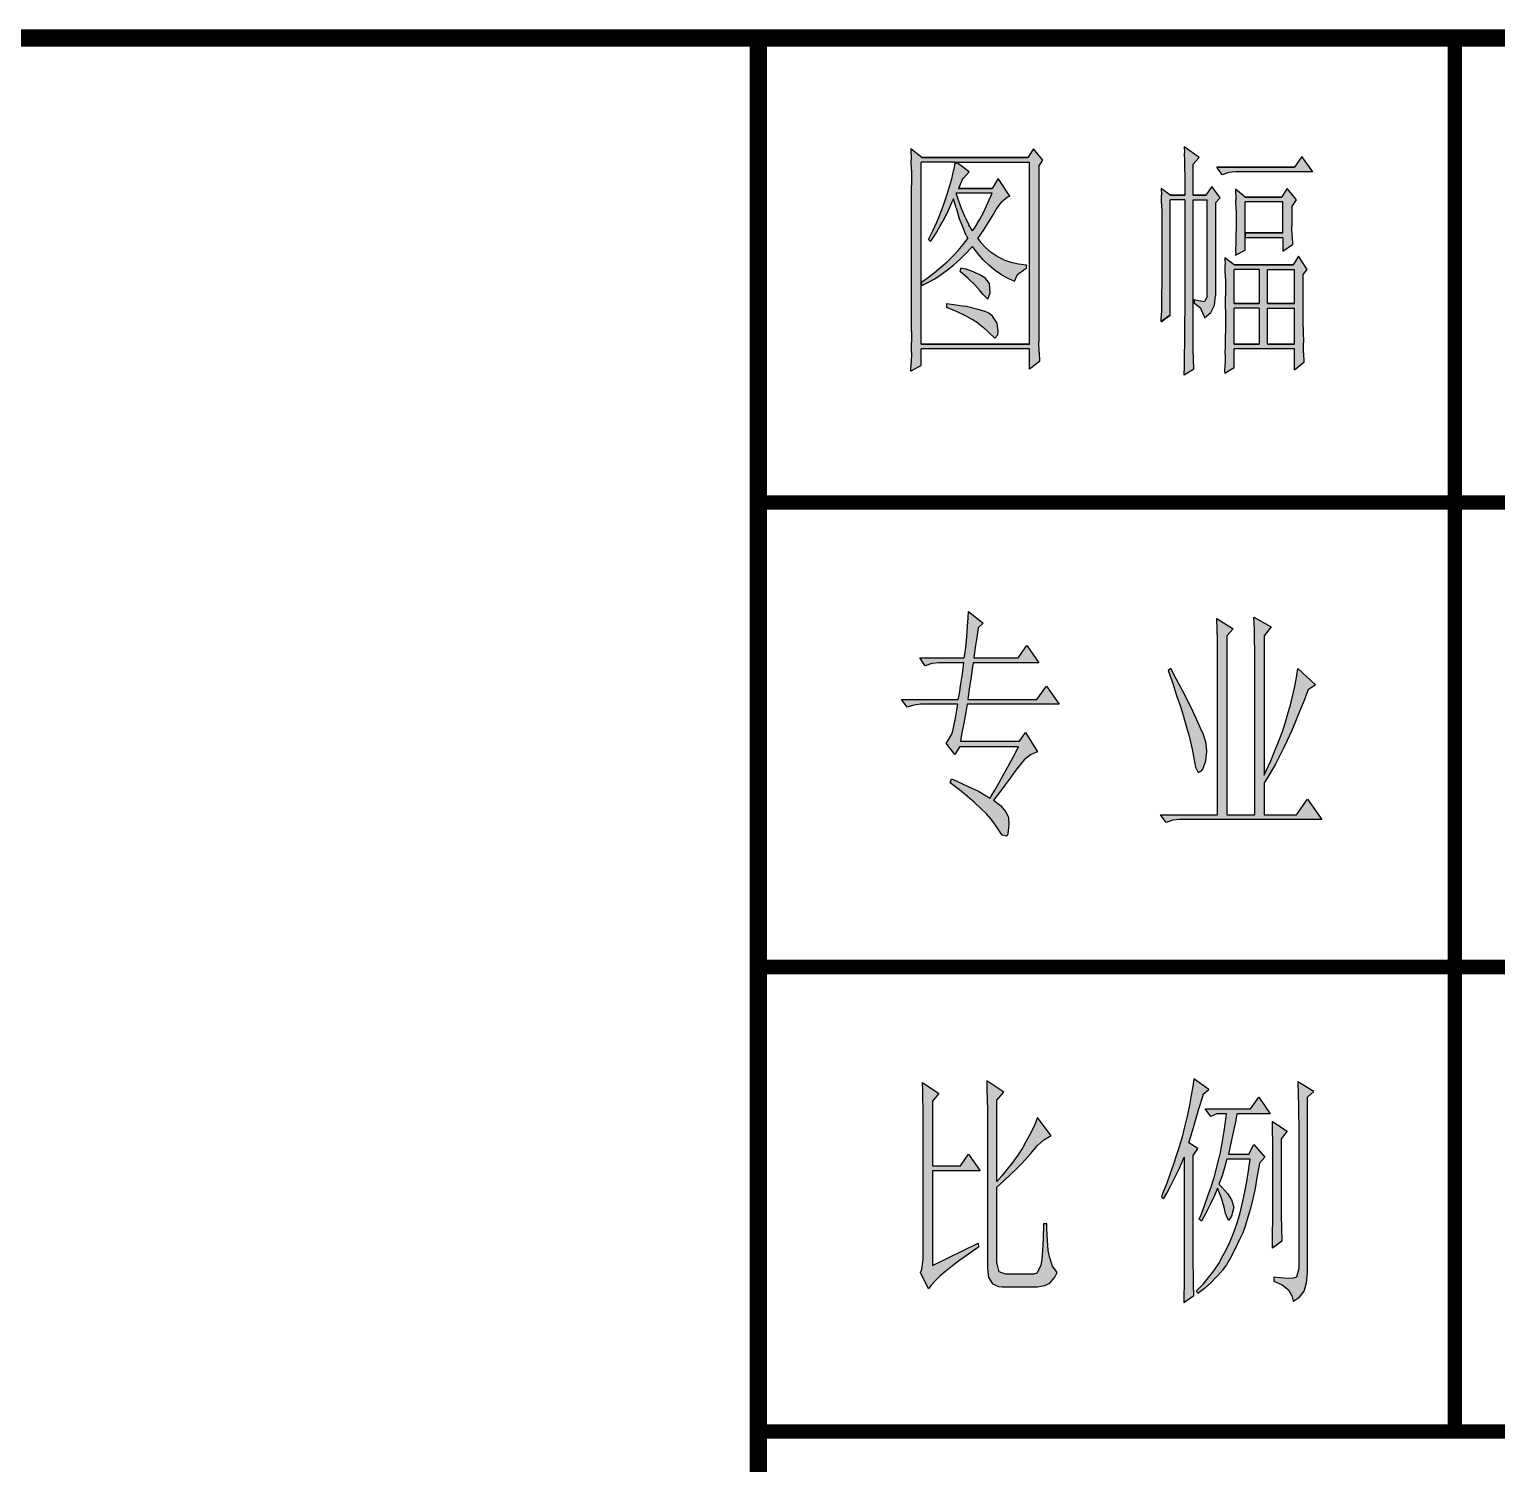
# Model space of a CAD drawing. Extents: x 289831 to 452838, y -95136 to -72949.
# Drawn here: x 451574 to 452206, y -93537 to -92920 of the extents above; entities that cross this region are included whole.
import ezdxf

# ---------------------------------------------------------------- set-up
doc = ezdxf.new("R2010")
doc.units = 0
doc.layers.get('0').update_dxf_attribs({"linetype": 'CONTINUOUS'})
doc.layers.add('1', color=7, linetype='CONTINUOUS')

msp = doc.modelspace()

# ---------------------------------------------------------------- hatches: boundary and pattern name
at = {"layer": '1'}
h = msp.add_hatch(color=2, dxfattribs=at)
h.paths.add_polyline_path([(452008.86, -92978.63), (452010.61, -92976.12), (452006.54, -92971.13), (452004.19, -92974.88), (451958.46, -92974.88), (451953.8, -92971.13), (451953.94, -92975.9), (451954.02, -92980.42), (451954.08, -92984.66), (451954.08, -92986.96), (451954.08, -93049.87), (451954.06, -93054.39), (451954, -93058.86), (451953.9, -93063.28), (451953.8, -93066.95), (451958.16, -93064.46), (451958.16, -93057.37), (452004.78, -93057.37), (452004.78, -93066.13), (452009.14, -93062.79), (452009, -93058.69), (452008.9, -93054.31), (452008.86, -93049.63), (452008.86, -93047.79)])
h.paths.add_polyline_path([(451958.16, -92976.96), (451972.73, -92976.96), (452004.78, -92976.96), (452004.78, -93055.29), (451958.16, -93055.29), (451958.16, -93030.29)], flags=16)
h.paths.add_polyline_path([(451960.71, -93026.84), (451963.76, -93024.54), (451966.64, -93022.2), (451969.33, -93019.81), (451971.83, -93017.39), (451974.15, -93014.92), (451976.29, -93012.42), (451978.27, -93009.87), (451977.64, -93008.5), (451975.95, -93004.51), (451974.46, -93000.56), (451973.2, -92996.64), (451972.14, -92992.79), (451971.75, -92993.73), (451970.02, -92997.58), (451968.2, -93001.23), (451966.29, -93004.71), (451964.31, -93008.01), (451962.23, -93011.13), (451961.36, -93010.3), (451961.4, -93010.24), (451963.19, -93006.55), (451964.88, -93002.78), (451966.45, -92998.97), (451967.9, -92995.07), (451969.24, -92991.12), (451969.96, -92988.88), (451971.38, -92984.05), (451972.3, -92980.08), (451972.69, -92977.21), (451973.65, -92977.21), (451978.84, -92981.12), (451976.52, -92983.62), (451975.91, -92984.58), (451974.2, -92988.21), (451988.75, -92988.21), (451991.37, -92984.03), (451996.33, -92991.55), (451995.35, -92992), (451992.82, -92994.1), (451990.5, -92997.38), (451989.21, -92999.56), (451987.3, -93002.63), (451985.12, -93006.08), (451982.63, -93009.87), (451983.73, -93011.34), (451985.89, -93013.74), (451988.3, -93015.82), (451990.91, -93017.55), (451993.74, -93018.96), (451996.81, -93020.02), (452000.1, -93020.73), (452003.62, -93021.12), (452003.62, -93022.79), (452002.46, -93023.26), (451999.65, -93025.34), (451998.36, -93028.21), (451995.76, -93027.05), (451992.86, -93025.44), (451990.11, -93023.56), (451987.48, -93021.38), (451984.96, -93018.94), (451982.57, -93016.23), (451980.31, -93013.21), (451979.86, -93013.7), (451977.39, -93016.33), (451974.87, -93018.81), (451972.26, -93021.14), (451969.57, -93023.3), (451966.82, -93025.27), (451964.01, -93027.11), (451961.11, -93028.78), (451958.41, -93030.16), (451958.41, -93028.44)], flags=0)
h.paths.add_polyline_path([(451975.05, -93024.03), (451975.36, -93022.38), (451977.11, -93022.89), (451980.68, -93024.11), (451983.49, -93025.31), (451985.55, -93026.54), (451987.56, -93029.17), (451987.89, -93033.2), (451986.95, -93035.87), (451984.98, -93034.04), (451983.49, -93032.14), (451981.29, -93029.78), (451978.47, -93027.07)], flags=0)
h.paths.add_polyline_path([(451969.24, -93037.79), (451973.18, -93038.32), (451977.01, -93038.95), (451980.33, -93039.64), (451983.14, -93040.35), (451985.46, -93041.13), (451987.3, -93041.96), (451988.91, -93043.27), (451990.88, -93046.24), (451991.37, -93049.87), (451991.21, -93051.28), (451989.89, -93052.66), (451987.3, -93050.3), (451986.79, -93049.69), (451985.08, -93048.1), (451982.88, -93046.45), (451980.21, -93044.76), (451977.03, -93043.02), (451973.38, -93041.27), (451969.24, -93039.46)], flags=0)
h.paths.add_polyline_path([(451980.31, -93006.55), (451978.7, -93003.9), (451977.09, -93000.6), (451975.48, -92996.64), (451973.85, -92992), (451973.32, -92990.29), (451988.75, -92990.29), (451986.95, -92994.48), (451985.14, -92998.31), (451983.28, -93001.78), (451981.41, -93004.9)], flags=0)
h = msp.add_hatch(color=2, dxfattribs=at)
h.paths.add_polyline_path([(452075.29, -92977.79), (452077.9, -92974.88), (452071.5, -92970.3), (452071.6, -92972.92), (452071.7, -92976.53), (452071.74, -92981.12), (452071.78, -92986.7), (452071.78, -92991.12), (452065.39, -92991.12), (452061.6, -92988.21), (452061.68, -92991.18), (452061.76, -92994.77), (452061.82, -92998.93), (452061.86, -93003.69), (452061.88, -93009.07), (452061.88, -93014.45), (452061.88, -93019.67), (452061.86, -93024.62), (452061.84, -93029.31), (452061.78, -93033.77), (452061.74, -93037.95), (452061.68, -93041.9), (452061.6, -93045.59), (452065.39, -93042.78), (452065.39, -92993.2), (452071.78, -92993.2), (452071.78, -93043.21), (452071.78, -93046.75), (452071.74, -93050.66), (452071.7, -93054.98), (452071.64, -93059.67), (452071.56, -93064.73), (452071.5, -93068.62), (452075.57, -93066.13), (452075.47, -93061.75), (452075.39, -93057.33), (452075.33, -93052.89), (452075.29, -93048.4), (452075.29, -93044.88), (452075.29, -92993.2), (452081.4, -92993.2), (452081.4, -93034.87), (452080.24, -93036.95), (452077.59, -93036.54), (452075.86, -93036.12), (452075.86, -93037.79), (452078.63, -93039.89), (452080.1, -93043.19), (452080.24, -93044.04), (452082.93, -93041.7), (452084.5, -93038.54), (452084.91, -93034.57), (452084.91, -92994.46), (452086.95, -92992.36), (452083.44, -92987.37), (452080.81, -92991.12), (452075.29, -92991.12)])
h.paths.add_polyline_path([(452122.2, -92974.45), (452118.98, -92979.04), (452085.48, -92979.04), (452087.82, -92982.38), (452090.72, -92981.4), (452093.65, -92981.12), (452126.84, -92981.12)])
h.paths.add_polyline_path([(452097.73, -92994.04), (452114.03, -92994.04), (452114.03, -93007.36), (452097.73, -93007.36), (452097.73, -93009.46), (452114.03, -93009.46), (452114.03, -93015.29), (452118.12, -93012.38), (452117.98, -93009.01), (452117.88, -93004.84), (452117.84, -92999.84), (452117.82, -92996.11), (452119.86, -92993.2), (452115.78, -92988.21), (452113.46, -92991.96), (452097.73, -92991.96), (452093.65, -92988.61), (452093.79, -92993.16), (452093.89, -92997.6), (452093.93, -93001.96), (452093.93, -93002.37), (452093.91, -93006.73), (452093.83, -93011.15), (452093.69, -93015.66), (452093.65, -93016.96), (452097.73, -93014.88), (452097.73, -93009.46), (452097.73, -93007.36)])
h.paths.add_polyline_path([(452122.77, -93025.29), (452124.52, -93023.2), (452120.73, -93017.37), (452118.41, -93021.12), (452093.06, -93021.12), (452088.98, -93018.2), (452089.09, -93021.2), (452089.17, -93024.91), (452089.23, -93029.33), (452089.25, -93034.44), (452089.27, -93040.29), (452089.27, -93040.7), (452089.27, -93045.9), (452089.25, -93050.79), (452089.21, -93055.39), (452089.15, -93059.69), (452089.06, -93063.73), (452088.98, -93067.46), (452088.98, -93067.78), (452093.06, -93065.3), (452093.06, -93057.37), (452118.98, -93057.37), (452118.98, -93066.54), (452123.08, -93063.2), (452122.93, -93059.02), (452122.83, -93054.62), (452122.79, -93050.03), (452122.77, -93047.79)])
h.paths.add_polyline_path([(452093.06, -93023.2), (452103.84, -93023.2), (452103.84, -93037.79), (452093.06, -93037.79)], flags=16)
h.paths.add_polyline_path([(452093.06, -93039.86), (452103.84, -93039.86), (452103.84, -93055.29), (452093.06, -93055.29)], flags=16)
h.paths.add_polyline_path([(452107.34, -93023.2), (452118.98, -93023.2), (452118.98, -93037.79), (452107.34, -93037.79)], flags=16)
h.paths.add_polyline_path([(452107.34, -93039.86), (452118.98, -93039.86), (452118.98, -93055.29), (452107.34, -93055.29)], flags=16)
h = msp.add_hatch(color=2, dxfattribs=at)
h.paths.add_polyline_path([(451976.54, -93218.44), (451977.37, -93213.81), (451977.96, -93210.37), (452017.69, -93210.37), (452012.12, -93202.55), (452007.97, -93208.36), (451978.32, -93208.36), (451978.91, -93203.85), (451979.62, -93199.46), (451980.22, -93195.2), (451980.57, -93192.47), (452008.91, -93192.47), (452003.7, -93185), (451999.9, -93190.45), (451980.93, -93190.45), (451981.52, -93185.95), (451982.11, -93181.56), (451982.71, -93177.53), (451984.96, -93175.39), (451978.56, -93170.41), (451978.44, -93173.14), (451978.2, -93176.81), (451977.84, -93181.44), (451977.25, -93187.01), (451976.78, -93190.45), (451957.57, -93190.45), (451959.94, -93193.77), (451962.78, -93192.82), (451965.75, -93192.47), (451976.54, -93192.47), (451975.95, -93197.21), (451975.24, -93201.6), (451974.64, -93205.75), (451974.17, -93208.36), (451949.74, -93208.36), (451952.11, -93211.68), (451954.96, -93210.73), (451957.92, -93210.37), (451973.93, -93210.37), (451972.98, -93216.42), (451972.15, -93220.57), (451971.56, -93222.94), (451969.54, -93226.38), (451968.95, -93227.09), (451972.75, -93232.07), (451974.76, -93228.75), (452000.14, -93228.75), (451997.77, -93233.14), (451995.51, -93237.29), (451993.5, -93240.97), (451991.6, -93244.29), (451989.94, -93247.37), (451988.4, -93249.98), (451987.92, -93250.81), (451985.43, -93249.39), (451982.83, -93247.85), (451976.9, -93245), (451973.58, -93243.46), (451971.32, -93242.51), (451970.73, -93244.17), (451974.64, -93247.25), (451978.08, -93250.1), (451981.17, -93252.71), (451983.89, -93255.2), (451986.26, -93257.57), (451988.16, -93259.71), (451989.7, -93261.6), (451990.53, -93262.91), (451993.14, -93266.7), (451995.04, -93267.18), (451995.51, -93266.23), (451995.99, -93262.08), (451995.75, -93259.11), (451994.68, -93256.74), (451992.31, -93254.01), (451989.35, -93251.64), (451991.96, -93248.32), (451994.33, -93245.12), (451996.58, -93242.15), (451998.6, -93239.31), (451999.9, -93237.53), (452002.51, -93234.33), (452005.24, -93232.19), (452007.85, -93231.01), (452008.32, -93230.89), (452003.1, -93222.47), (452000.49, -93226.26), (451975.12, -93226.26), (451975.71, -93222.59)])
h.paths.add_polyline_path([(452080.42, -93225.32), (452079.59, -93223.06), (452078.4, -93220.34), (452076.98, -93217.13), (452075.2, -93213.34), (452073.19, -93209.19), (452070.7, -93204.44), (452067.97, -93199.35), (452065.72, -93194.96), (452064.53, -93195.79), (452066.55, -93201.36), (452068.21, -93206.58), (452069.87, -93211.32), (452071.17, -93215.71), (452072.36, -93219.74), (452073.42, -93223.54), (452074.97, -93229.7), (452075.32, -93232.07), (452076.39, -93237.41), (452077.57, -93239.78), (452079, -93239.07), (452079.47, -93238.36), (452080.78, -93234.8), (452081.25, -93230.65), (452080.89, -93227.09)], flags=17)
h.paths.add_polyline_path([(452105.92, -93180.85), (452108.88, -93177.05), (452101.53, -93172.9), (452101.77, -93178.24), (452101.77, -93182.86), (452101.88, -93186.78), (452101.88, -93257.93), (452089.91, -93257.93), (452089.91, -93180.85), (452092.52, -93177.88), (452085.52, -93173.38), (452085.64, -93178.12), (452085.76, -93182.63), (452085.88, -93186.78), (452085.88, -93257.93), (452061.33, -93257.93), (452063.7, -93261.25), (452066.55, -93260.3), (452069.51, -93260.06), (452130.7, -93260.06), (452124.65, -93251.29), (452119.91, -93257.93), (452105.92, -93257.93), (452105.92, -93244.17), (452107.46, -93241.8), (452109.12, -93239.07), (452110.78, -93236.23), (452112.44, -93233.02), (452114.1, -93229.58), (452115.88, -93225.91), (452117.66, -93222), (452119.43, -93217.84), (452121.21, -93213.46), (452123.11, -93208.71), (452124.89, -93204.21), (452128.09, -93202.07), (452120.5, -93194.96), (452119.91, -93198.87), (452119.2, -93202.78), (452117.3, -93210.61), (452116.11, -93214.52), (452114.93, -93218.56), (452113.62, -93222.59), (452112.08, -93226.62), (452110.42, -93230.65), (452108.76, -93234.8), (452105.92, -93240.85)])
h = msp.add_hatch(color=2, dxfattribs=at)
h.paths.add_polyline_path([(451968.83, -93454.42), (451971.68, -93452.17), (451974.88, -93449.68), (451978.56, -93447.19), (451982.47, -93444.46), (451982.94, -93444.22), (451982.71, -93442.44), (451963.14, -93452.05), (451963.14, -93411.26), (451983.54, -93411.26), (451978.56, -93404.14), (451975.12, -93409.12), (451963.14, -93409.12), (451963.14, -93381.25), (451965.75, -93377.93), (451958.75, -93373.31), (451958.87, -93376.51), (451958.87, -93380.19), (451958.99, -93384.22), (451958.99, -93393.94), (451959.11, -93399.63), (451959.11, -93449.2), (451958.52, -93453.71), (451957.92, -93455.01), (451961.36, -93462.13), (451962.67, -93460.35), (451964.33, -93458.57), (451966.34, -93456.56)])
h.paths.add_polyline_path([(452015.79, -93457.03), (452016.74, -93455.01), (452014.72, -93452.4), (452013.54, -93448.73), (452012.95, -93445.53), (452012.59, -93441.26), (452012.35, -93436.16), (452012.35, -93434.14), (452010.93, -93434.14), (452010.69, -93440.55), (452010.46, -93445.53), (452010.22, -93449.44), (452009.74, -93451.93), (452009.74, -93452.05), (452007.97, -93455.37), (452006.54, -93455.84), (451994.57, -93455.84), (451991.84, -93454.78), (451990.89, -93451.34), (451990.77, -93450.86), (451990.77, -93418.37), (451993.85, -93415.64), (451996.7, -93412.92), (451999.31, -93410.43), (452001.68, -93407.94), (452003.93, -93405.45), (452005.36, -93403.79), (452008.32, -93400.35), (452011.05, -93397.86), (452013.42, -93396.55), (452014.13, -93396.2), (452008.32, -93388.37), (452007.13, -93391.33), (452005.47, -93394.89), (452003.34, -93398.8), (452001.92, -93401.29), (451999.78, -93404.5), (451997.65, -93407.58), (451995.28, -93410.54), (451992.9, -93413.39), (451990.77, -93415.88), (451990.77, -93380.78), (451993.73, -93377.46), (451986.5, -93372.48), (451986.5, -93376.39), (451986.62, -93380.54), (451986.74, -93385.05), (451986.74, -93453.35), (451987.21, -93457.27), (451988.87, -93459.88), (451991.48, -93461.06), (451993.14, -93461.3), (452008.32, -93461.3), (452011.52, -93460.71), (452013.54, -93459.64)])
h.paths.add_polyline_path([(452075.32, -93451.46), (452075.32, -93404.62), (452077.34, -93401.65), (452073.54, -93399.16), (452074.25, -93396.79), (452075.2, -93393.59), (452076.39, -93389.56), (452077.81, -93384.57), (452079.59, -93378.88), (452079.71, -93378.29), (452082.08, -93376.27), (452075.68, -93371.65), (452075.2, -93374.97), (452074.49, -93378.76), (452073.78, -93383.03), (452072.71, -93387.78), (452071.53, -93392.88), (452070.58, -93396.67), (452069.39, -93400.46), (452068.21, -93404.38), (452066.9, -93408.41), (452065.48, -93412.44), (452063.94, -93416.59), (452062.28, -93420.74), (452061.68, -93422.52), (452062.51, -93423.35), (452064.06, -93420.86), (452065.6, -93417.9), (452067.49, -93414.22), (452069.39, -93410.07), (452071.53, -93405.45), (452071.53, -93455.25), (452071.41, -93459.99), (452071.29, -93465.45), (452071.29, -93467.94), (452075.68, -93464.97), (452075.44, -93460.23), (452075.44, -93455.73)])
h.paths.add_polyline_path([(452094.22, -93386.71), (452108.52, -93386.71), (452103.66, -93379.59), (452100.11, -93384.57), (452080.54, -93384.57), (452082.91, -93387.89), (452085.52, -93386.71), (452089.67, -93386.71), (452089.31, -93390.15), (452088.72, -93394.18), (452088.01, -93398.57), (452087.06, -93403.43), (452086.47, -93406.28), (452084.33, -93414.1), (452083.15, -93418.13), (452081.72, -93422.05), (452080.3, -93426.2), (452078.76, -93430.23), (452077.93, -93432.13), (452078.88, -93432.96), (452081.01, -93429.16), (452082.79, -93425.49), (452084.57, -93421.93), (452085.88, -93418.73), (452087.54, -93423), (452088.72, -93426.91), (452089.31, -93429.64), (452090.5, -93432.6), (452091.92, -93430.82), (452092.87, -93426.91), (452091.92, -93423.71), (452090.14, -93420.98), (452087.54, -93418.13), (452086.47, -93417.07), (452087.77, -93413.39), (452088.96, -93409.36), (452089.91, -93406.28), (452099.87, -93406.28), (452099.16, -93411.26), (452098.44, -93415.88), (452097.61, -93420.27), (452096.78, -93424.3), (452095.95, -93428.09), (452095.48, -93429.99), (452094.18, -93434.14), (452092.75, -93438.17), (452091.09, -93441.97), (452089.43, -93445.53), (452088.13, -93447.9), (452086.35, -93451.22), (452084.21, -93454.3), (452081.96, -93457.27), (452079.59, -93460.11), (452076.74, -93462.96), (452077.34, -93464.14), (452080.3, -93461.89), (452082.91, -93459.52), (452085.4, -93456.91), (452087.65, -93454.42), (452087.89, -93454.18), (452089.67, -93451.69), (452091.45, -93448.73), (452093.35, -93445.17), (452095.36, -93440.9), (452096.67, -93437.94), (452097.85, -93434.74), (452098.92, -93431.3), (452099.99, -93427.5), (452101.05, -93423.35), (452102, -93418.85), (452102.83, -93414.1), (452103.78, -93409), (452103.9, -93407.94), (452106.27, -93405.45), (452101.53, -93399.99), (452099.28, -93404.14), (452090.5, -93404.14), (452091.69, -93398.69), (452092.75, -93394.06), (452093.58, -93390.15)])
h.paths.add_polyline_path([(452113.27, -93397.5), (452115.88, -93394.18), (452109.47, -93390.03), (452109.59, -93394.18), (452109.71, -93398.57), (452109.71, -93432.84), (452109.59, -93437.82), (452109.47, -93443.75), (452109.47, -93444.58), (452113.51, -93441.61), (452113.39, -93435.57), (452113.27, -93430.59)])
h.paths.add_polyline_path([(452124.65, -93379.59), (452127.26, -93377.1), (452120.5, -93372.95), (452120.62, -93378.29), (452120.74, -93383.03), (452120.74, -93387.3), (452120.86, -93390.98), (452120.86, -93453.35), (452119.79, -93457.03), (452118.49, -93457.5), (452116.23, -93457.62), (452113.03, -93457.39), (452110.07, -93457.03), (452110.07, -93458.81), (452113.62, -93460.35), (452116.35, -93462.48), (452117.89, -93465.09), (452118.49, -93467.46), (452121.09, -93465.69), (452123.11, -93463.08), (452124.18, -93459.52), (452124.65, -93455.13)])

# ---------------------------------------------------------------- linework, layer by layer
at = {"color": 2}
for p, q in [((451958.46, -92974.88), (451953.8, -92971.13)), ((451953.8, -92971.13), (451953.94, -92975.9)), ((451954.02, -92980.42), (451953.94, -92975.9)), ((452004.19, -92974.88), (451958.46, -92974.88)), ((452004.19, -92974.88), (451958.46, -92974.88)), ((451958.46, -92974.88), (452004.19, -92974.88)), ((451958.46, -92974.88), (451958.46, -92974.88)), ((452006.54, -92971.13), (452004.19, -92974.88)), ((452010.61, -92976.12), (452006.54, -92971.13)), ((452077.9, -92974.88), (452071.5, -92970.3)), ((452071.5, -92970.3), (452071.6, -92972.92)), ((452071.7, -92976.53), (452071.6, -92972.92)), ((452075.29, -92977.79), (452077.9, -92974.88)), ((452122.2, -92974.45), (452118.98, -92979.04)), ((452126.84, -92981.12), (452122.2, -92974.45)), ((451954.02, -92980.42), (451954.08, -92984.66)), ((451958.16, -93030.29), (451958.16, -92976.96)), ((451972.73, -92976.96), (451958.16, -92976.96)), ((451971.38, -92984.05), (451972.3, -92980.08)), ((451972.69, -92977.21), (451972.3, -92980.08)), ((451972.69, -92977.21), (451973.65, -92977.21)), ((451972.73, -92976.96), (452004.78, -92976.96)), ((451978.84, -92981.12), (451973.65, -92977.21)), ((451978.84, -92981.12), (451976.52, -92983.62)), ((452004.78, -93055.29), (452004.78, -92976.96)), ((452008.86, -92978.63), (452010.61, -92976.12)), ((452008.86, -92978.63), (452008.86, -93047.79)), ((452071.74, -92981.12), (452071.7, -92976.53)), ((452071.74, -92981.12), (452071.78, -92986.7)), ((452075.29, -92991.12), (452075.29, -92977.79)), ((452087.82, -92982.38), (452085.48, -92979.04)), ((452118.98, -92979.04), (452085.48, -92979.04)), ((452118.98, -92979.04), (452085.48, -92979.04)), ((452085.48, -92979.04), (452118.98, -92979.04)), ((452085.48, -92979.04), (452085.48, -92979.04)), ((452090.72, -92981.4), (452087.82, -92982.38)), ((452093.65, -92981.12), (452090.72, -92981.4)), ((452126.84, -92981.12), (452093.65, -92981.12)), ((451954.08, -92984.66), (451954.08, -92986.96)), ((451954.08, -93049.87), (451954.08, -92986.96)), ((451969.96, -92988.88), (451971.38, -92984.05)), ((451975.91, -92984.58), (451974.2, -92988.21)), ((451988.75, -92988.21), (451974.2, -92988.21)), ((451988.75, -92988.21), (451974.2, -92988.21)), ((451974.2, -92988.21), (451988.75, -92988.21)), ((451974.2, -92988.21), (451974.2, -92988.21)), ((451975.91, -92984.58), (451976.52, -92983.62)), ((451991.37, -92984.03), (451988.75, -92988.21)), ((451996.33, -92991.55), (451991.37, -92984.03)), ((452061.6, -92988.21), (452061.68, -92991.18)), ((452065.39, -92991.12), (452061.6, -92988.21)), ((452071.78, -92986.7), (452071.78, -92991.12)), ((452083.44, -92987.37), (452080.81, -92991.12)), ((452086.95, -92992.36), (452083.44, -92987.37)), ((452093.65, -92988.61), (452093.79, -92993.16)), ((452097.73, -92991.96), (452093.65, -92988.61)), ((452115.78, -92988.21), (452113.46, -92991.96)), ((452119.86, -92993.2), (452115.78, -92988.21)), ((451966.45, -92998.97), (451967.9, -92995.07)), ((451967.9, -92995.07), (451969.24, -92991.12)), ((451969.24, -92991.12), (451969.96, -92988.88)), ((451970.02, -92997.58), (451971.75, -92993.73)), ((451972.14, -92992.79), (451971.75, -92993.73)), ((451973.2, -92996.64), (451972.14, -92992.79)), ((451988.75, -92990.29), (451973.32, -92990.29)), ((451973.85, -92992), (451973.32, -92990.29)), ((451975.48, -92996.64), (451973.85, -92992)), ((451985.14, -92998.31), (451986.95, -92994.48)), ((451986.95, -92994.48), (451988.75, -92990.29)), ((451990.5, -92997.38), (451992.82, -92994.1)), ((451995.35, -92992), (451992.82, -92994.1)), ((451996.33, -92991.55), (451995.35, -92992)), ((452061.76, -92994.77), (452061.68, -92991.18)), ((452061.76, -92994.77), (452061.82, -92998.93)), ((452071.78, -92991.12), (452065.39, -92991.12)), ((452071.78, -92991.12), (452065.39, -92991.12)), ((452065.39, -92991.12), (452071.78, -92991.12)), ((452065.39, -92991.12), (452065.39, -92991.12)), ((452071.78, -92993.2), (452065.39, -92993.2)), ((452065.39, -93042.78), (452065.39, -92993.2)), ((452071.78, -92993.2), (452071.78, -93043.21)), ((452075.29, -92991.12), (452080.81, -92991.12)), ((452080.81, -92991.12), (452075.29, -92991.12)), ((452080.81, -92991.12), (452075.29, -92991.12)), ((452075.29, -93044.88), (452075.29, -92993.2)), ((452075.29, -92993.2), (452081.4, -92993.2)), ((452081.4, -93034.87), (452081.4, -92993.2)), ((452084.91, -92994.46), (452086.95, -92992.36)), ((452084.91, -92994.46), (452084.91, -93034.46)), ((452093.89, -92997.6), (452093.79, -92993.16)), ((452113.46, -92991.96), (452097.73, -92991.96)), ((452113.46, -92991.96), (452097.73, -92991.96)), ((452097.73, -92991.96), (452113.46, -92991.96)), ((452097.73, -92991.96), (452097.73, -92991.96)), ((452114.03, -92994.04), (452097.73, -92994.04)), ((452097.73, -93007.36), (452097.73, -92994.04)), ((452114.03, -93007.36), (452114.03, -92994.04)), ((452117.82, -92996.11), (452119.86, -92993.2)), ((451964.88, -93002.78), (451966.45, -92998.97)), ((451966.29, -93004.71), (451968.2, -93001.23)), ((451968.2, -93001.23), (451970.02, -92997.58)), ((451973.2, -92996.64), (451974.46, -93000.56)), ((451975.95, -93004.51), (451974.46, -93000.56)), ((451977.09, -93000.6), (451975.48, -92996.64)), ((451977.09, -93000.6), (451978.7, -93003.9)), ((451983.28, -93001.78), (451985.14, -92998.31)), ((451987.3, -93002.63), (451989.21, -92999.56)), ((451989.21, -92999.56), (451990.5, -92997.38)), ((452061.82, -92998.93), (452061.86, -93003.69)), ((452093.89, -92997.6), (452093.93, -93001.96)), ((452117.82, -92996.11), (452117.84, -92999.84)), ((452117.84, -92999.84), (452117.88, -93004.84)), ((451961.4, -93010.24), (451963.19, -93006.55)), ((451963.19, -93006.55), (451964.88, -93002.78)), ((451964.31, -93008.01), (451966.29, -93004.71)), ((451977.64, -93008.5), (451975.95, -93004.51)), ((451980.31, -93006.55), (451978.7, -93003.9)), ((451980.31, -93006.55), (451981.41, -93004.9)), ((451981.41, -93004.9), (451983.28, -93001.78)), ((451982.63, -93009.87), (451985.12, -93006.08)), ((451985.12, -93006.08), (451987.3, -93002.63)), ((452061.86, -93003.69), (452061.88, -93009.07)), ((452093.83, -93011.15), (452093.91, -93006.73)), ((452093.93, -93002.37), (452093.91, -93006.73)), ((452093.93, -93001.96), (452093.93, -93002.37)), ((452097.73, -93007.36), (452097.73, -93009.46)), ((452097.73, -93009.46), (452097.73, -93007.36)), ((452114.03, -93007.36), (452097.73, -93007.36)), ((452114.03, -93007.36), (452097.73, -93007.36)), ((452097.73, -93007.36), (452114.03, -93007.36)), ((452097.73, -93007.36), (452097.73, -93007.36)), ((452117.98, -93009.01), (452117.88, -93004.84)), ((451961.4, -93010.24), (451961.36, -93010.3)), ((451961.36, -93010.3), (451962.23, -93011.13)), ((451962.23, -93011.13), (451964.31, -93008.01)), ((451974.15, -93014.92), (451976.29, -93012.42)), ((451976.29, -93012.42), (451978.27, -93009.87)), ((451977.39, -93016.33), (451979.86, -93013.7)), ((451977.64, -93008.5), (451978.27, -93009.87)), ((451980.31, -93013.21), (451979.86, -93013.7)), ((451982.57, -93016.23), (451980.31, -93013.21)), ((451982.63, -93009.87), (451983.73, -93011.34)), ((451985.89, -93013.74), (451983.73, -93011.34)), ((451985.89, -93013.74), (451988.3, -93015.82)), ((452061.88, -93009.07), (452061.88, -93014.45)), ((452093.69, -93015.66), (452093.83, -93011.15)), ((452114.03, -93009.46), (452097.73, -93009.46)), ((452097.73, -93014.88), (452097.73, -93009.46)), ((452114.03, -93009.46), (452114.03, -93015.29)), ((452114.03, -93015.29), (452118.12, -93012.38)), ((452117.98, -93009.01), (452118.12, -93012.38)), ((451966.64, -93022.2), (451969.33, -93019.81)), ((451969.33, -93019.81), (451971.83, -93017.39)), ((451971.83, -93017.39), (451974.15, -93014.92)), ((451972.26, -93021.14), (451974.87, -93018.81)), ((451974.87, -93018.81), (451977.39, -93016.33)), ((451984.96, -93018.94), (451982.57, -93016.23)), ((451987.48, -93021.38), (451984.96, -93018.94)), ((451990.91, -93017.55), (451988.3, -93015.82)), ((451993.74, -93018.96), (451990.91, -93017.55)), ((451993.74, -93018.96), (451996.81, -93020.02)), ((451996.81, -93020.02), (452000.1, -93020.73)), ((452061.88, -93019.67), (452061.86, -93024.62)), ((452061.88, -93014.45), (452061.88, -93019.67)), ((452088.98, -93018.2), (452089.09, -93021.2)), ((452093.06, -93021.12), (452088.98, -93018.2)), ((452093.65, -93016.96), (452097.73, -93014.88)), ((452093.69, -93015.66), (452093.65, -93016.96)), ((452120.73, -93017.37), (452118.41, -93021.12)), ((452124.52, -93023.2), (452120.73, -93017.37)), ((451960.71, -93026.84), (451963.76, -93024.54)), ((451963.76, -93024.54), (451966.64, -93022.2)), ((451964.01, -93027.11), (451966.82, -93025.27)), ((451966.82, -93025.27), (451969.57, -93023.3)), ((451969.57, -93023.3), (451972.26, -93021.14)), ((451975.05, -93024.03), (451975.36, -93022.38)), ((451978.47, -93027.07), (451975.05, -93024.03)), ((451975.36, -93022.38), (451977.11, -93022.89)), ((451980.68, -93024.11), (451977.11, -93022.89)), ((451980.68, -93024.11), (451983.49, -93025.31)), ((451983.49, -93025.31), (451985.55, -93026.54)), ((451987.56, -93029.17), (451985.55, -93026.54)), ((451990.11, -93023.56), (451987.48, -93021.38)), ((451992.86, -93025.44), (451990.11, -93023.56)), ((451992.86, -93025.44), (451995.76, -93027.05)), ((451998.36, -93028.21), (451999.65, -93025.34)), ((451999.65, -93025.34), (452002.46, -93023.26)), ((452000.1, -93020.73), (452003.62, -93021.12)), ((452003.62, -93022.79), (452002.46, -93023.26)), ((452003.62, -93022.79), (452003.62, -93021.12)), ((452061.86, -93024.62), (452061.84, -93029.31)), ((452089.17, -93024.91), (452089.09, -93021.2)), ((452089.17, -93024.91), (452089.23, -93029.33)), ((452118.41, -93021.12), (452093.06, -93021.12)), ((452118.41, -93021.12), (452093.06, -93021.12)), ((452093.06, -93021.12), (452118.41, -93021.12)), ((452093.06, -93021.12), (452093.06, -93021.12)), ((452103.84, -93023.2), (452093.06, -93023.2)), ((452093.06, -93037.79), (452093.06, -93023.2)), ((452103.84, -93023.2), (452103.84, -93037.79)), ((452107.34, -93023.2), (452118.98, -93023.2)), ((452107.34, -93037.79), (452107.34, -93023.2)), ((452118.98, -93037.79), (452118.98, -93023.2)), ((452122.77, -93025.29), (452124.52, -93023.2)), ((452122.77, -93047.79), (452122.77, -93025.29)), ((451958.16, -93055.29), (451958.16, -93030.29)), ((451958.41, -93028.44), (451960.71, -93026.84)), ((451958.41, -93030.16), (451958.41, -93028.44)), ((451961.11, -93028.78), (451958.41, -93030.16)), ((451961.11, -93028.78), (451964.01, -93027.11)), ((451981.29, -93029.78), (451978.47, -93027.07)), ((451981.29, -93029.78), (451983.49, -93032.14)), ((451984.98, -93034.04), (451983.49, -93032.14)), ((451987.89, -93033.2), (451987.56, -93029.17)), ((451995.76, -93027.05), (451998.36, -93028.21)), ((452061.84, -93029.31), (452061.78, -93033.77)), ((452089.23, -93029.33), (452089.25, -93034.44)), ((451969.24, -93039.46), (451969.24, -93037.79)), ((451969.24, -93037.79), (451973.18, -93038.32)), ((451973.18, -93038.32), (451977.01, -93038.95)), ((451980.33, -93039.64), (451977.01, -93038.95)), ((451984.98, -93034.04), (451986.95, -93035.87)), ((451986.95, -93035.87), (451987.89, -93033.2)), ((452061.74, -93037.95), (452061.68, -93041.9)), ((452061.78, -93033.77), (452061.74, -93037.95)), ((452075.86, -93037.79), (452075.86, -93036.12)), ((452075.86, -93036.12), (452077.59, -93036.54)), ((452078.63, -93039.89), (452075.86, -93037.79)), ((452077.59, -93036.54), (452080.24, -93036.95)), ((452081.4, -93034.87), (452080.24, -93036.95)), ((452082.93, -93041.7), (452084.5, -93038.54)), ((452084.5, -93038.54), (452084.91, -93034.57)), ((452084.91, -93034.46), (452084.91, -93034.57)), ((452089.27, -93040.29), (452089.25, -93034.44)), ((452103.84, -93037.79), (452093.06, -93037.79)), ((452103.84, -93037.79), (452093.06, -93037.79)), ((452093.06, -93037.79), (452103.84, -93037.79)), ((452093.06, -93037.79), (452093.06, -93037.79)), ((452107.34, -93037.79), (452118.98, -93037.79)), ((452118.98, -93037.79), (452107.34, -93037.79)), ((452118.98, -93037.79), (452107.34, -93037.79)), ((451973.38, -93041.27), (451969.24, -93039.46)), ((451977.03, -93043.02), (451973.38, -93041.27)), ((451980.21, -93044.76), (451977.03, -93043.02)), ((451982.88, -93046.45), (451980.21, -93044.76)), ((451980.33, -93039.64), (451983.14, -93040.35)), ((451983.14, -93040.35), (451985.46, -93041.13)), ((451987.3, -93041.96), (451985.46, -93041.13)), ((451988.91, -93043.27), (451987.3, -93041.96)), ((451990.88, -93046.24), (451988.91, -93043.27)), ((452061.6, -93045.59), (452061.68, -93041.9)), ((452065.39, -93042.78), (452061.6, -93045.59)), ((452061.6, -93045.71), (452065.39, -93042.78)), ((452065.39, -93042.78), (452061.6, -93045.59)), ((452061.6, -93045.59), (452061.6, -93045.71)), ((452071.78, -93046.75), (452071.78, -93043.21)), ((452075.29, -93048.4), (452075.29, -93044.88)), ((452080.1, -93043.19), (452078.63, -93039.89)), ((452080.1, -93043.19), (452080.24, -93044.04)), ((452080.24, -93044.04), (452082.93, -93041.7)), ((452089.27, -93040.29), (452089.27, -93040.7)), ((452089.27, -93040.7), (452089.27, -93045.9)), ((452093.06, -93055.29), (452093.06, -93039.86)), ((452103.84, -93039.86), (452093.06, -93039.86)), ((452103.84, -93039.86), (452103.84, -93055.29)), ((452107.34, -93055.29), (452107.34, -93039.86)), ((452107.34, -93039.86), (452118.98, -93039.86)), ((452118.98, -93055.29), (452118.98, -93039.86)), ((451954.08, -93049.87), (451954.06, -93054.39)), ((451982.88, -93046.45), (451985.08, -93048.1)), ((451985.08, -93048.1), (451986.79, -93049.69)), ((451987.3, -93050.3), (451986.79, -93049.69)), ((451989.89, -93052.66), (451987.3, -93050.3)), ((451991.21, -93051.28), (451989.89, -93052.66)), ((451991.37, -93049.87), (451990.88, -93046.24)), ((451991.21, -93051.28), (451991.37, -93049.87)), ((452008.86, -93047.79), (452008.86, -93049.63)), ((452008.86, -93049.63), (452008.9, -93054.31)), ((452071.7, -93054.98), (452071.74, -93050.66)), ((452071.74, -93050.66), (452071.78, -93046.75)), ((452075.33, -93052.89), (452075.29, -93048.4)), ((452089.21, -93055.39), (452089.25, -93050.79)), ((452089.27, -93045.9), (452089.25, -93050.79)), ((452122.77, -93047.79), (452122.79, -93050.03)), ((452122.79, -93050.03), (452122.83, -93054.62)), ((451954, -93058.86), (451954.06, -93054.39)), ((452004.78, -93055.29), (451958.16, -93055.29)), ((452004.78, -93055.29), (451958.16, -93055.29)), ((451958.16, -93055.29), (452004.78, -93055.29)), ((451958.16, -93055.29), (451958.16, -93055.29)), ((452004.78, -93057.37), (451958.16, -93057.37)), ((451958.16, -93064.46), (451958.16, -93057.37)), ((452004.78, -93066.13), (452004.78, -93057.37)), ((452009, -93058.69), (452008.9, -93054.31)), ((452071.64, -93059.67), (452071.7, -93054.98)), ((452075.39, -93057.33), (452075.33, -93052.89)), ((452075.47, -93061.75), (452075.39, -93057.33)), ((452089.15, -93059.69), (452089.21, -93055.39)), ((452103.84, -93055.29), (452093.06, -93055.29)), ((452103.84, -93055.29), (452093.06, -93055.29)), ((452093.06, -93055.29), (452103.84, -93055.29)), ((452093.06, -93055.29), (452093.06, -93055.29)), ((452118.98, -93057.37), (452093.06, -93057.37)), ((452093.06, -93065.3), (452093.06, -93057.37)), ((452107.34, -93055.29), (452118.98, -93055.29)), ((452118.98, -93055.29), (452107.34, -93055.29)), ((452118.98, -93055.29), (452107.34, -93055.29)), ((452118.98, -93066.54), (452118.98, -93057.37)), ((452122.93, -93059.02), (452122.83, -93054.62)), ((451953.8, -93066.95), (451953.9, -93063.28)), ((451958.16, -93064.46), (451953.8, -93066.95)), ((451954, -93058.86), (451953.9, -93063.28)), ((452009.14, -93062.79), (452004.78, -93066.13)), ((452009, -93058.69), (452009.14, -93062.79)), ((452071.56, -93064.73), (452071.64, -93059.67)), ((452075.57, -93066.13), (452075.47, -93061.75)), ((452088.98, -93067.46), (452089.06, -93063.73)), ((452089.15, -93059.69), (452089.06, -93063.73)), ((452123.08, -93063.2), (452118.98, -93066.54)), ((452122.93, -93059.02), (452123.08, -93063.2)), ((452071.5, -93068.62), (452071.56, -93064.73)), ((452075.57, -93066.13), (452071.5, -93068.62)), ((452088.98, -93067.78), (452093.06, -93065.3)), ((452088.98, -93067.46), (452088.98, -93067.78))]:
    msp.add_line(p, q, dxfattribs=at)
at = {"layer": '1', "color": 2}
for points, const_width in [([(449637.94, -92923.5), (452588.09, -92923.5)], 7.5), ([(451888.05, -92923.5), (451888.05, -93723.54)], 7.5), ([(452188.07, -92923.5), (452188.07, -93523.53)], 6.25), ([(452588.09, -93123.51), (451888.05, -93123.51)], 6.25), ([(452588.09, -93323.52), (451888.05, -93323.52)], 6.25), ([(452588.09, -93523.53), (451888.05, -93523.53)], 6.25)]:
    msp.add_lwpolyline(points, dxfattribs=dict(at, const_width=const_width))
for points in [[(451995.75, -93259.11), (451995.99, -93262.08), (451995.51, -93266.23), (451995.04, -93267.18), (451993.14, -93266.7), (451990.53, -93262.91), (451989.7, -93261.6), (451988.16, -93259.71), (451986.26, -93257.57), (451983.89, -93255.2), (451981.17, -93252.71), (451978.08, -93250.1), (451974.64, -93247.25), (451970.73, -93244.17), (451971.32, -93242.51), (451973.58, -93243.46), (451976.9, -93245), (451982.83, -93247.85), (451985.43, -93249.39), (451987.92, -93250.81), (451988.4, -93249.98), (451989.94, -93247.37), (451991.6, -93244.29), (451993.5, -93240.97), (451995.51, -93237.29), (451997.77, -93233.14), (452000.14, -93228.75), (451974.76, -93228.75), (451972.75, -93232.07), (451968.95, -93227.09), (451969.54, -93226.38), (451971.56, -93222.94), (451972.15, -93220.57), (451972.98, -93216.42), (451973.93, -93210.37), (451957.92, -93210.37), (451954.96, -93210.73), (451952.11, -93211.68), (451949.74, -93208.36), (451974.17, -93208.36), (451974.64, -93205.75), (451975.24, -93201.6), (451975.95, -93197.21), (451976.54, -93192.47), (451965.75, -93192.47), (451962.78, -93192.82), (451959.94, -93193.77), (451957.57, -93190.45), (451976.78, -93190.45), (451977.25, -93187.01), (451977.84, -93181.44), (451978.2, -93176.81), (451978.44, -93173.14), (451978.56, -93170.41), (451984.96, -93175.39), (451982.71, -93177.53), (451982.11, -93181.56), (451981.52, -93185.95), (451980.93, -93190.45), (451999.9, -93190.45), (452003.7, -93185), (452008.91, -93192.47), (451980.57, -93192.47), (451980.22, -93195.2), (451979.62, -93199.46), (451978.91, -93203.85), (451978.32, -93208.36), (452007.97, -93208.36), (452012.12, -93202.55), (452017.69, -93210.37), (451977.96, -93210.37), (451977.37, -93213.81), (451976.54, -93218.44), (451975.71, -93222.59), (451975.12, -93226.26), (452000.49, -93226.26), (452003.1, -93222.47), (452008.32, -93230.89), (452007.85, -93231.01), (452005.24, -93232.19), (452002.51, -93234.33), (451999.9, -93237.53), (451998.6, -93239.31), (451996.58, -93242.15), (451994.33, -93245.12), (451991.96, -93248.32), (451989.35, -93251.64), (451992.31, -93254.01), (451994.68, -93256.74)], [(452105.92, -93257.93), (452119.91, -93257.93), (452124.65, -93251.29), (452130.7, -93260.06), (452069.51, -93260.06), (452066.55, -93260.3), (452063.7, -93261.25), (452061.33, -93257.93), (452085.88, -93257.93), (452085.88, -93186.78), (452085.76, -93182.63), (452085.64, -93178.12), (452085.52, -93173.38), (452092.52, -93177.88), (452089.91, -93180.85), (452089.91, -93257.93), (452101.88, -93257.93), (452101.88, -93186.78), (452101.77, -93182.86), (452101.77, -93178.24), (452101.53, -93172.9), (452108.88, -93177.05), (452105.92, -93180.85), (452105.92, -93240.85), (452108.76, -93234.8), (452110.42, -93230.65), (452112.08, -93226.62), (452113.62, -93222.59), (452114.93, -93218.56), (452116.11, -93214.52), (452117.3, -93210.61), (452119.2, -93202.78), (452119.91, -93198.87), (452120.5, -93194.96), (452128.09, -93202.07), (452124.89, -93204.21), (452123.11, -93208.71), (452121.21, -93213.46), (452119.43, -93217.84), (452117.66, -93222), (452115.88, -93225.91), (452114.1, -93229.58), (452112.44, -93233.02), (452110.78, -93236.23), (452109.12, -93239.07), (452107.46, -93241.8), (452105.92, -93244.17)], [(452079.47, -93238.36), (452080.78, -93234.8), (452081.25, -93230.65), (452080.89, -93227.09), (452080.42, -93225.32), (452079.59, -93223.06), (452078.4, -93220.34), (452076.98, -93217.13), (452075.2, -93213.34), (452073.19, -93209.19), (452070.7, -93204.44), (452067.97, -93199.35), (452065.72, -93194.96), (452064.53, -93195.79), (452066.55, -93201.36), (452068.21, -93206.58), (452069.87, -93211.32), (452071.17, -93215.71), (452072.36, -93219.74), (452073.42, -93223.54), (452074.97, -93229.7), (452075.32, -93232.07), (452076.39, -93237.41), (452077.57, -93239.78), (452079, -93239.07)], [(451978.56, -93447.19), (451974.88, -93449.68), (451971.68, -93452.17), (451968.83, -93454.42), (451966.34, -93456.56), (451964.33, -93458.57), (451962.67, -93460.35), (451961.36, -93462.13), (451957.92, -93455.01), (451958.52, -93453.71), (451959.11, -93449.2), (451959.11, -93399.63), (451958.99, -93393.94), (451958.99, -93384.22), (451958.87, -93380.19), (451958.87, -93376.51), (451958.75, -93373.31), (451965.75, -93377.93), (451963.14, -93381.25), (451963.14, -93409.12), (451975.12, -93409.12), (451978.56, -93404.14), (451983.54, -93411.26), (451963.14, -93411.26), (451963.14, -93452.05), (451982.71, -93442.44), (451982.94, -93444.22), (451982.47, -93444.46)], [(451994.57, -93455.84), (451991.84, -93454.78), (451990.89, -93451.34), (451990.77, -93450.86), (451990.77, -93418.37), (451993.85, -93415.64), (451996.7, -93412.92), (451999.31, -93410.43), (452001.68, -93407.94), (452003.93, -93405.45), (452005.36, -93403.79), (452008.32, -93400.35), (452011.05, -93397.86), (452013.42, -93396.55), (452014.13, -93396.2), (452008.32, -93388.37), (452007.13, -93391.33), (452005.47, -93394.89), (452003.34, -93398.8), (452001.92, -93401.29), (451999.78, -93404.5), (451997.65, -93407.58), (451995.28, -93410.54), (451992.9, -93413.39), (451990.77, -93415.88), (451990.77, -93380.78), (451993.73, -93377.46), (451986.5, -93372.48), (451986.5, -93376.39), (451986.62, -93380.54), (451986.74, -93385.05), (451986.74, -93453.35), (451987.21, -93457.27), (451988.87, -93459.88), (451991.48, -93461.06), (451993.14, -93461.3), (452008.32, -93461.3), (452011.52, -93460.71), (452013.54, -93459.64), (452015.79, -93457.03), (452016.74, -93455.01), (452014.72, -93452.4), (452013.54, -93448.73), (452012.95, -93445.53), (452012.59, -93441.26), (452012.35, -93436.16), (452012.35, -93434.14), (452010.93, -93434.14), (452010.69, -93440.55), (452010.46, -93445.53), (452010.22, -93449.44), (452009.74, -93451.93), (452009.74, -93452.05), (452007.97, -93455.37), (452006.54, -93455.84)], [(452067.49, -93414.22), (452069.39, -93410.07), (452071.53, -93405.45), (452071.53, -93455.25), (452071.41, -93459.99), (452071.29, -93465.45), (452071.29, -93467.94), (452075.68, -93464.97), (452075.44, -93460.23), (452075.44, -93455.73), (452075.32, -93451.46), (452075.32, -93404.62), (452077.34, -93401.65), (452073.54, -93399.16), (452074.25, -93396.79), (452075.2, -93393.59), (452076.39, -93389.56), (452077.81, -93384.57), (452079.59, -93378.88), (452079.71, -93378.29), (452082.08, -93376.27), (452075.68, -93371.65), (452075.2, -93374.97), (452074.49, -93378.76), (452073.78, -93383.03), (452072.71, -93387.78), (452071.53, -93392.88), (452070.58, -93396.67), (452069.39, -93400.46), (452068.21, -93404.38), (452066.9, -93408.41), (452065.48, -93412.44), (452063.94, -93416.59), (452062.28, -93420.74), (452061.68, -93422.52), (452062.51, -93423.35), (452064.06, -93420.86), (452065.6, -93417.9)], [(452116.23, -93457.62), (452113.03, -93457.39), (452110.07, -93457.03), (452110.07, -93458.81), (452113.62, -93460.35), (452116.35, -93462.48), (452117.89, -93465.09), (452118.49, -93467.46), (452121.09, -93465.69), (452123.11, -93463.08), (452124.18, -93459.52), (452124.65, -93455.13), (452124.65, -93379.59), (452127.26, -93377.1), (452120.5, -93372.95), (452120.62, -93378.29), (452120.74, -93383.03), (452120.74, -93387.3), (452120.86, -93390.98), (452120.86, -93453.35), (452119.79, -93457.03), (452118.49, -93457.5)], [(452090.5, -93404.14), (452099.28, -93404.14), (452101.53, -93399.99), (452106.27, -93405.45), (452103.9, -93407.94), (452103.78, -93409), (452102.83, -93414.1), (452102, -93418.85), (452101.05, -93423.35), (452099.99, -93427.5), (452098.92, -93431.3), (452097.85, -93434.74), (452096.67, -93437.94), (452095.36, -93440.9), (452093.35, -93445.17), (452091.45, -93448.73), (452089.67, -93451.69), (452087.89, -93454.18), (452087.65, -93454.42), (452085.4, -93456.91), (452082.91, -93459.52), (452080.3, -93461.89), (452077.34, -93464.14), (452076.74, -93462.96), (452079.59, -93460.11), (452081.96, -93457.27), (452084.21, -93454.3), (452086.35, -93451.22), (452088.13, -93447.9), (452089.43, -93445.53), (452091.09, -93441.97), (452092.75, -93438.17), (452094.18, -93434.14), (452095.48, -93429.99), (452095.95, -93428.09), (452096.78, -93424.3), (452097.61, -93420.27), (452098.44, -93415.88), (452099.16, -93411.26), (452099.87, -93406.28), (452089.91, -93406.28), (452088.96, -93409.36), (452087.77, -93413.39), (452086.47, -93417.07), (452087.54, -93418.13), (452090.14, -93420.98), (452091.92, -93423.71), (452092.87, -93426.91), (452091.92, -93430.82), (452090.5, -93432.6), (452089.31, -93429.64), (452088.72, -93426.91), (452087.54, -93423), (452085.88, -93418.73), (452084.57, -93421.93), (452082.79, -93425.49), (452081.01, -93429.16), (452078.88, -93432.96), (452077.93, -93432.13), (452078.76, -93430.23), (452080.3, -93426.2), (452081.72, -93422.05), (452083.15, -93418.13), (452084.33, -93414.1), (452086.47, -93406.28), (452087.06, -93403.43), (452088.01, -93398.57), (452088.72, -93394.18), (452089.31, -93390.15), (452089.67, -93386.71), (452085.52, -93386.71), (452082.91, -93387.89), (452080.54, -93384.57), (452100.11, -93384.57), (452103.66, -93379.59), (452108.52, -93386.71), (452094.29, -93386.71), (452094.18, -93386.95), (452093.58, -93390.15), (452092.75, -93394.06), (452091.69, -93398.69)], [(452109.71, -93432.84), (452109.71, -93398.57), (452109.59, -93394.18), (452109.47, -93390.03), (452115.88, -93394.18), (452113.27, -93397.5), (452113.27, -93430.59), (452113.39, -93435.57), (452113.51, -93441.61), (452109.47, -93444.58), (452109.47, -93443.75), (452109.59, -93437.82)]]:
    msp.add_lwpolyline(points, close=True, dxfattribs=at)

doc.saveas('drawing.dxf')
